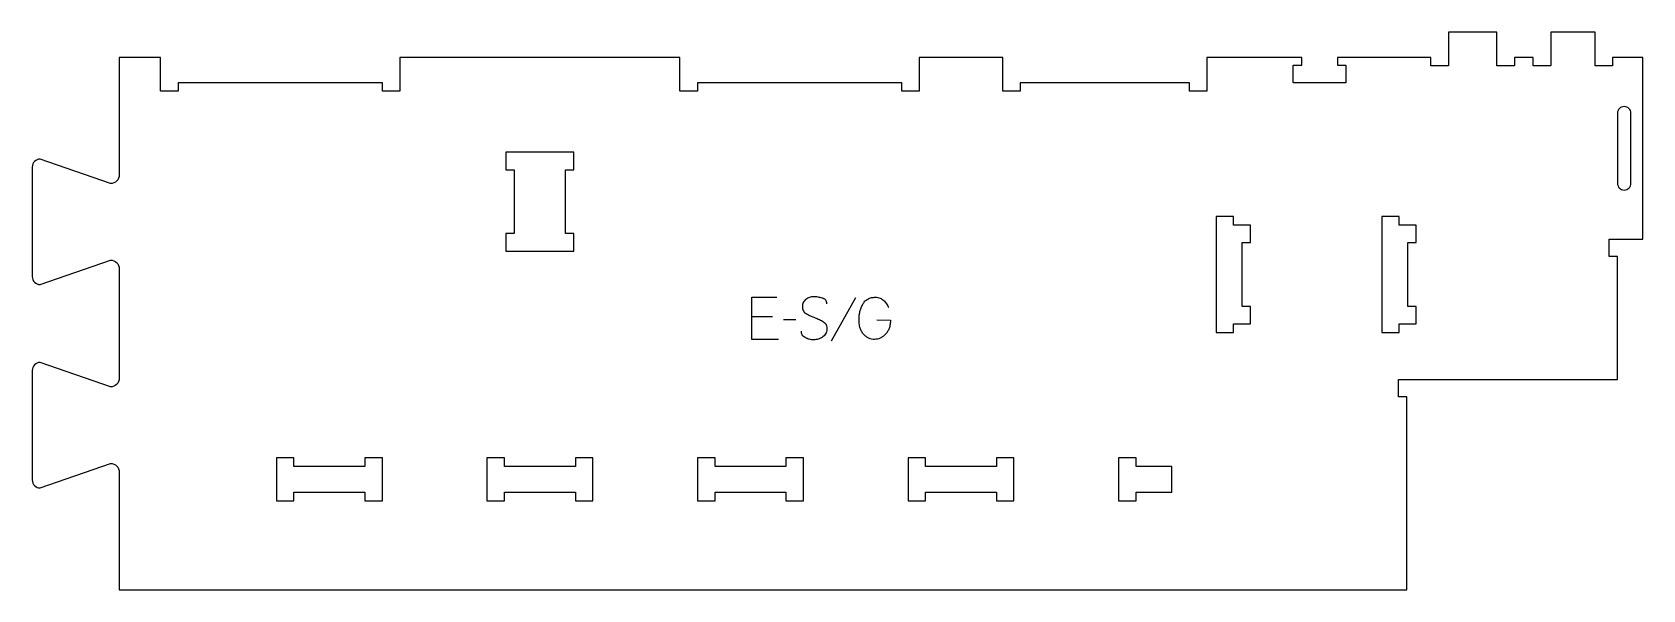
# Model space of a CAD drawing. Extents: x 0 to 1147, y 0 to 398.
import ezdxf

# ---------------------------------------------------------------- set-up
doc = ezdxf.new("R2010")
doc.units = 0
for name, color, linetype in [('1_ANYTOOL_1MMDEEP_LABELS_S', 2, 'CONTINUOUS'), ('3_ANYTOOL_CUTTHROUGH_INSID', 4, 'CONTINUOUS'), ('4_ANYTOOL_CUTTHROUGH_OUTSI', 5, 'CONTINUOUS')]:
    doc.layers.add(name, color=color, linetype=linetype)

msp = doc.modelspace()

# ---------------------------------------------------------------- linework, layer by layer
at = {"layer": '1_ANYTOOL_1MMDEEP_LABELS_S'}
for p, q in [((586.521392, 208.069182), (569.335677, 177.297753)), ((527.464249, 194.612039), (512.807106, 194.612039)), ((543.964249, 192.426324), (535.178534, 192.34061))]:
    msp.add_line(p, q, dxfattribs=at)
msp.add_lwpolyline([(531.749963, 178.54061), (512.807106, 178.54061), (512.807106, 208.54061), (530.635677, 208.54061)], dxfattribs=at)
for points in [[(566.207106, 203.954896, 0.071867), (566.013992, 205.291503, 0.100684), (565.387463, 206.472753, 0.047558), (564.912909, 206.949203, 0.038563), (564.362909, 207.337932, 0.037928), (563.665722, 207.6854, 0.026634), (562.928534, 207.94061, 0.028461), (559.905201, 208.626593, 0.041577), (556.821392, 208.883467, 0.036938), (555.319032, 208.772328, 0.041531), (553.853534, 208.42811, 0.041583), (552.476158, 207.850902, 0.038125), (551.207106, 207.062039, 0.057611), (550.136953, 206.070135, 0.065808), (549.34282, 204.849539, 0.06469), (548.865324, 203.389984, 0.046778), (548.721392, 201.854896, 0.052235), (548.883747, 200.305054, 0.075448), (549.428534, 198.854896, 0.076671), (550.344626, 197.681843, 0.061023), (551.549963, 196.797753, 0.021951), (554.578817, 195.270407, 0.018213), (557.721392, 193.99061, -0.02405), (560.822876, 192.685148, -0.02981), (563.764249, 191.054896, -0.068439), (564.905551, 190.088965, -0.079282), (565.714249, 188.837039, -0.076308), (566.139248, 187.258357, -0.047772), (566.164249, 185.612039, -0.046243), (565.871014, 183.931079, -0.06359), (565.221392, 182.360253, -0.064671), (564.248568, 181.076064, -0.057073), (562.99282, 180.062039, -0.067522), (560.024512, 178.699128, -0.070793), (556.799963, 178.197753, -0.064027), (553.660948, 178.560268, -0.070447), (550.735677, 179.74061, -0.054374), (549.57726, 180.590243, -0.074742), (548.678534, 181.701324, -0.075199), (548.155527, 183.007703, -0.057737), (547.99282, 184.412039)], [(601.735677, 192.34061), (611.507106, 192.297753, -0.031732), (611.238995, 189.290351, -0.048764), (610.494606, 186.372753, -0.050291), (609.384893, 184.062245, -0.060119), (607.799963, 182.054896, -0.036578), (606.067943, 180.568479, -0.050793), (604.108892, 179.408467, -0.051881), (602.155875, 178.740723, -0.053919), (600.107106, 178.497753, -0.055881), (598.071958, 178.704697, -0.055271), (596.132106, 179.354896, -0.05403), (594.20613, 180.51409, -0.038531), (592.521392, 182.012039, -0.067281), (590.973678, 184.123053, -0.049165), (589.949963, 186.544182, -0.047412), (589.277036, 189.7481, -0.028075), (589.09282, 193.026324, -0.03109), (589.260347, 195.717904, -0.031496), (589.762463, 198.367396, -0.031425), (590.613336, 200.99564, -0.02824), (591.771392, 203.504896, -0.064555), (593.300195, 205.656421, -0.078906), (595.366034, 207.281682, -0.076878), (597.989636, 208.256231, -0.050594), (600.79282, 208.54061, -0.039946), (602.452381, 208.407813, -0.052714), (604.05532, 207.972753, -0.053511), (605.438517, 207.257419, -0.05153), (606.64282, 206.269182, -0.040443), (608.683044, 203.84604, -0.04035), (610.307106, 201.126324)]]:
    msp.add_lwpolyline(points, format="xyb", dxfattribs=at)
at = {"layer": '3_ANYTOOL_CUTTHROUGH_INSID'}
msp.add_lwpolyline([(1129.499733, 339.749991), (1129.499733, 289.750001, 0.198913), (1130.890973, 286.391239, 0.198913), (1134.249732, 284.999994, 0.198913), (1137.608492, 286.391239, 0.198913), (1138.999733, 289.75), (1138.999733, 339.75, 0.198912), (1137.608488, 343.108759, 0.414214), (1130.890971, 343.108752, 0.198912)], format="xyb", close=True, dxfattribs=at)
for points in [[(337.499733, 241.5), (385.999733, 241.5), (385.999733, 254), (379.999733, 254), (379.999733, 299.5), (385.999733, 299.5), (385.999733, 312), (337.499733, 312), (337.499733, 299.5), (343.499733, 299.5), (343.499733, 254), (337.499733, 254)], [(855.999733, 266), (843.499733, 266), (843.499733, 183.5), (855.999733, 183.5), (855.999733, 189.5), (867.999733, 189.5), (867.999733, 202), (861.999733, 202), (861.999733, 247.5), (867.999733, 247.5), (867.999733, 260), (855.999733, 260)], [(973.999733, 266), (961.499733, 266), (961.499733, 183.5), (973.999733, 183.5), (973.999733, 189.5), (985.999733, 189.5), (985.999733, 202), (979.999733, 202), (979.999733, 247.5), (985.999733, 247.5), (985.999733, 260), (973.999733, 260)], [(211.749733, 88), (186.499733, 88), (186.499733, 94), (173.999733, 94), (173.999733, 63.5), (186.499733, 63.5), (186.499733, 69.5), (211.749733, 69.5), (236.999733, 69.5), (236.999733, 63.5), (249.499733, 63.5), (249.499733, 94), (236.999733, 94), (236.999733, 88)], [(386.999733, 88), (336.499733, 88), (336.499733, 94), (323.999733, 94), (323.999733, 63.5), (336.499733, 63.5), (336.499733, 69.5), (386.999733, 69.5), (386.999733, 63.5), (399.499733, 63.5), (399.499733, 94), (386.999733, 94)], [(511.749733, 88), (486.499733, 88), (486.499733, 94), (473.999733, 94), (473.999733, 63.5), (486.499733, 63.5), (486.499733, 69.5), (536.999733, 69.5), (536.999733, 63.5), (549.499733, 63.5), (549.499733, 94), (536.999733, 94), (536.999733, 88)], [(686.999733, 88), (636.499733, 88), (636.499733, 94), (623.999733, 94), (623.999733, 63.5), (636.499733, 63.5), (636.499733, 69.5), (686.999733, 69.5), (686.999733, 63.5), (699.499733, 63.5), (699.499733, 94), (686.999733, 94)], [(811.749733, 88), (786.499733, 88), (786.499733, 94), (773.999733, 94), (773.999733, 63.5), (786.499733, 63.5), (786.499733, 69.5), (811.999733, 69.5), (811.999733, 69.75), (811.999733, 87.75), (811.999733, 88)]]:
    msp.add_lwpolyline(points, close=True, dxfattribs=at)
at = {"layer": '4_ANYTOOL_CUTTHROUGH_OUTSI'}
msp.add_lwpolyline([(55.667412, 289.595396), (5.707953, 307.081348, 0.412073), (0, 301.331501), (0, 223.331501, 0.412073), (5.707953, 217.581655), (55.667412, 235.067606, -0.084369), (55.75, 235.081642, -0.414214), (62, 228.831642), (62, 150.831642, -0.414214), (55.75, 144.581642, -0.084369), (55.667412, 144.595678), (5.707953, 162.081629, 0.412073), (0, 156.331783), (0, 78.331783, 0.412073), (5.707953, 72.581936), (55.667412, 90.067888, -0.084369), (55.75, 90.081923, -0.411451), (61.999727, 83.889752), (61.999733, 0), (211.749733, 0), (511.749733, 0), (811.749733, 0), (979.499733, 0), (979.499733, 137.5), (973.749733, 137.5, -0.414214), (973.499733, 137.75), (973.499733, 149.75, -0.414214), (973.749733, 150), (1129.499733, 150), (1129.499733, 237.5), (1123.749733, 237.5, -0.414214), (1123.499733, 237.75), (1123.499733, 249.75, -0.414214), (1123.749733, 250), (1147.499733, 250), (1147.499733, 379.5), (1125.999733, 379.5), (1125.999733, 373.75, -0.414214), (1125.749733, 373.5), (1113.749733, 373.5, -0.414214), (1113.499733, 373.75), (1113.499733, 397.5), (1081.910733, 397.5), (1081.910733, 373.75, -0.414214), (1081.660733, 373.5), (1069.660733, 373.5, -0.414214), (1069.410733, 373.75), (1069.410733, 379.5), (1055.999733, 379.5), (1055.999733, 373.75, -0.414214), (1055.749733, 373.5), (1043.749733, 373.5, -0.414214), (1043.499733, 373.75), (1043.499733, 397.5), (1008.999733, 397.5), (1008.999733, 373.75, -0.414214), (1008.749733, 373.5), (996.749733, 373.5, -0.414214), (996.499733, 373.75), (996.499733, 379.5), (929.999733, 379.5), (929.999733, 374), (935.749733, 374, -0.414214), (935.999733, 373.75), (935.999733, 361.75, -0.414214), (935.749733, 361.5), (898.749733, 361.5, -0.414214), (898.499733, 361.75), (898.499733, 373.75, -0.414214), (898.749733, 374), (904.499733, 374), (904.499733, 379.5), (836.999733, 379.5), (836.999733, 355.75, -0.414214), (836.749733, 355.5), (824.749733, 355.5, -0.414214), (824.499733, 355.75), (824.499733, 361.5), (703.999733, 361.5), (703.999733, 355.75, -0.414214), (703.749733, 355.5), (691.749733, 355.5, -0.414214), (691.499733, 355.75), (691.499733, 379.5), (631.999733, 379.5), (631.999733, 355.75, -0.414214), (631.749733, 355.5), (619.749733, 355.5, -0.414214), (619.499733, 355.75), (619.499733, 361.5), (473.999733, 361.5), (473.999733, 355.75, -0.414214), (473.749733, 355.5), (461.749733, 355.5, -0.414214), (461.499733, 355.75), (461.499733, 379.5), (261.999733, 379.5), (261.999733, 355.75, -0.414214), (261.749733, 355.5), (249.749733, 355.5, -0.414214), (249.499733, 355.75), (249.499733, 361.5), (173.749733, 361.5), (103.999733, 361.5), (103.999733, 355.75, -0.414214), (103.749733, 355.5), (91.749733, 355.5, -0.414214), (91.499733, 355.75), (91.499733, 379.5), (61.999733, 379.5), (61.999727, 295.773532, -0.411451), (55.75, 289.581361, -0.084369)], format="xyb", close=True, dxfattribs=at)

doc.saveas('drawing.dxf')
